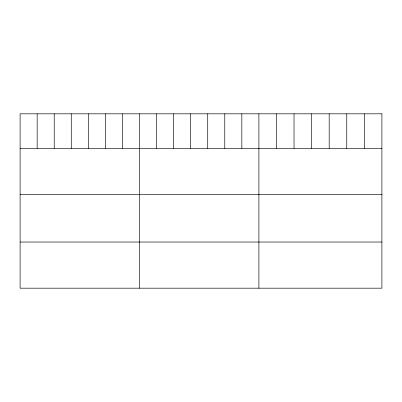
<?xml version="1.0" encoding="UTF-8"?>
<svg xmlns="http://www.w3.org/2000/svg" width="402" height="402" viewBox="0 0 402 402"><rect width="100%" height="100%" fill="white"/><g stroke="black" fill="none" stroke-linecap="round" stroke-linejoin="round"><path stroke-width="0.6" d="M20.1 148.358L381.9 148.358M20.1 194.503L381.9 194.503M20.1 242.039L381.9 242.039M364.328 113.816L364.328 148.358M346.755 113.816L346.755 148.358M329.183 113.816L329.183 148.358M311.605 113.816L311.605 148.358M294.033 113.816L294.033 148.358M276.46 113.816L276.46 148.358M258.888 113.816L258.888 288.184M241.833 113.816L241.833 148.358M224.773 113.816L224.773 148.358M207.718 113.816L207.718 148.358M190.664 113.816L190.664 148.358M173.609 113.816L173.609 148.358M156.549 113.816L156.549 148.358M139.494 113.816L139.494 288.184M122.439 113.816L122.439 148.358M105.379 113.816L105.379 148.358M88.324 113.816L88.324 148.358M71.27 113.816L71.27 148.358M54.215 113.816L54.215 148.358M37.155 113.816L37.155 148.358M381.9 113.816L20.1 113.816L20.1 288.184L381.9 288.184L381.9 113.816"/></g></svg>
